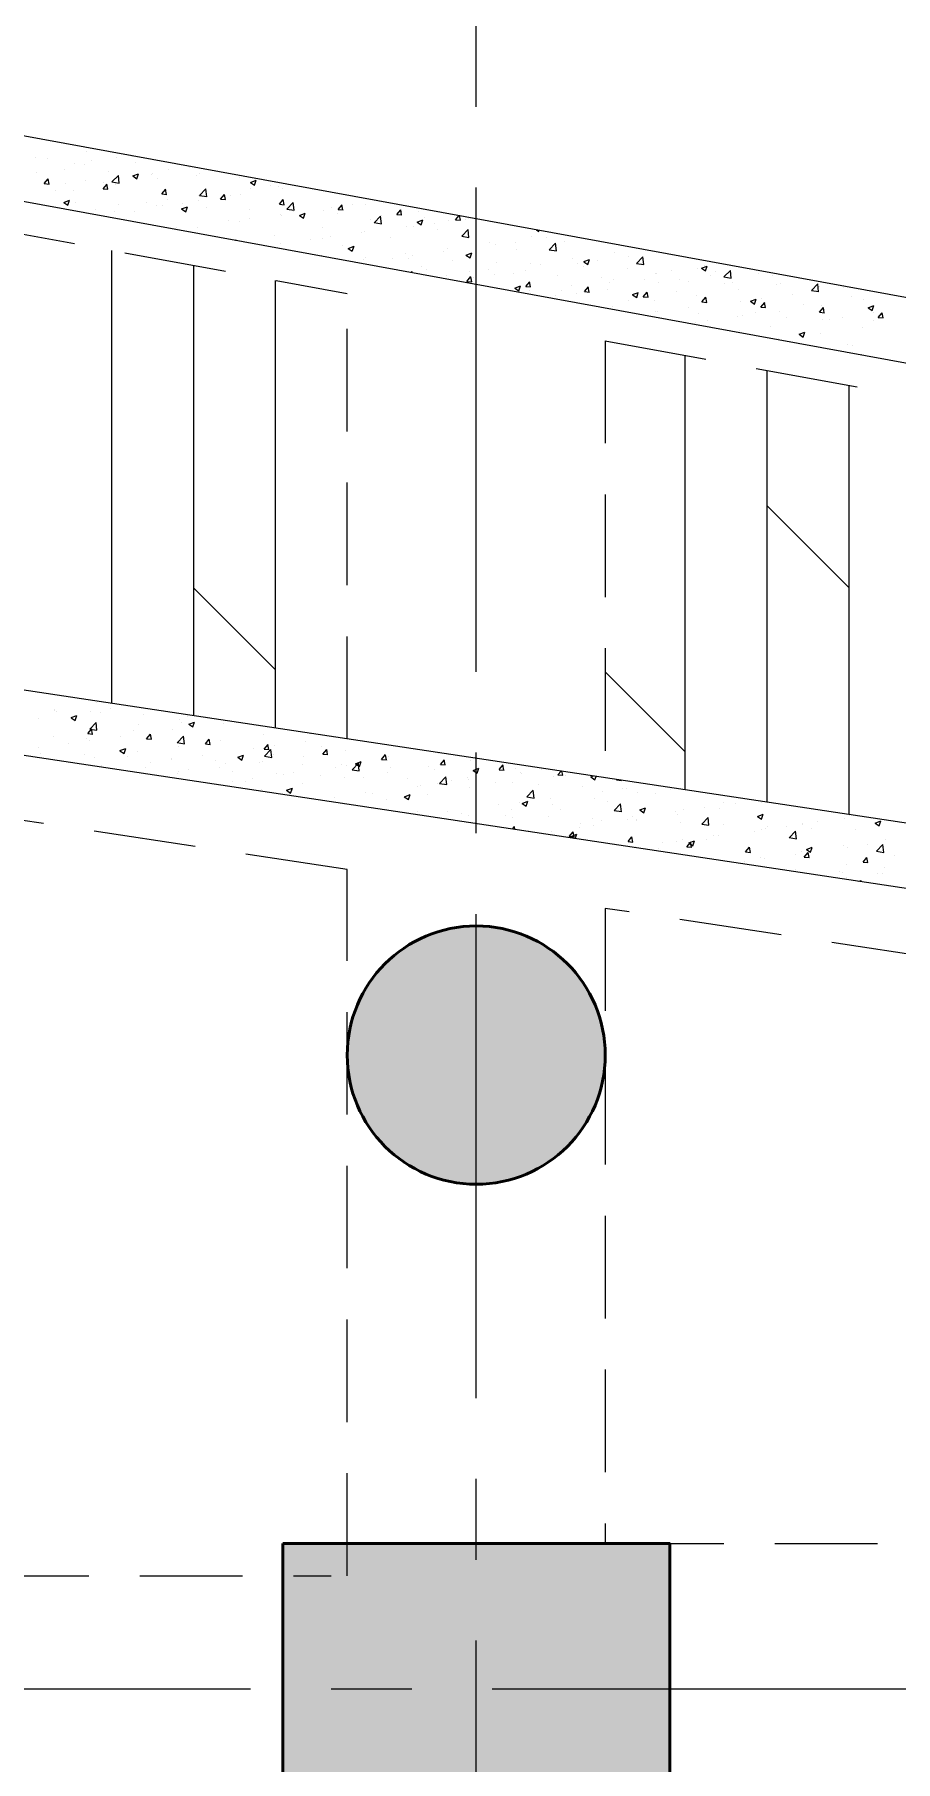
# Model space of a CAD drawing. Header units: millimetres. Extents: x 115500 to 206800, y -6300 to 53700.
# Drawn here: x 159780 to 162450, y 38275 to 43624 of the extents above; entities that cross this region are included whole.
import ezdxf

# ---------------------------------------------------------------- set-up
doc = ezdxf.new("R2010")
doc.units = ezdxf.units.MM
doc.linetypes.add('HIDDEN2', pattern=[4.7625, 3.175, -1.5875])
doc.linetypes.add('HT_Grid$0$CENTER2', pattern=[1.125, 0.75, -0.125, 0.125, -0.125])
doc.layers.get('0').update_dxf_attribs({"lineweight": 20})
doc.layers.get('Defpoints').update_dxf_attribs({"color": 151, "lineweight": 9})
for name, color, linetype, lineweight in [('HT_5F_Col$0$NDC_S-COLUMN', 4, 'Continuous', 40), ('HT_5F_Col$0$NDC_S_HATCH COLUMN AND WALL', 251, 'Continuous', 13), ('HT_Dim Grid$0$NDC_S_DIM', 1, 'Continuous', 15), ('HT_Grid$0$NDC_S_AXIS', 5, 'HT_Grid$0$CENTER2', 13), ('NDC_S_BEAM', 3, 'HIDDEN2', 20), ('NDC_S_HATCH MATERIAL', 8, 'Continuous', 13), ('NDC_S_SLAB', 2, 'Continuous', 20), ('PD_5F_Col$0$NDC_S-COLUMN', 4, 'Continuous', 40), ('PD_5F_Col$0$NDC_S_HATCH COLUMN AND WALL', 251, 'Continuous', 13)]:
    doc.layers.add(name, color=color, linetype=linetype, lineweight=lineweight)
doc.styles.add('HT_Dim Grid$0$NDC_DIM', font='', dxfattribs={"width": 0.75})
doc.styles.get('HT_Dim Grid$0$NDC_DIM').set_extended_font_data('Dotum')
doc.dimstyles.new('HT_Dim Grid$0$NDC_dim_150', dxfattribs={"dimscale": 150, "dimtxt": 2.5, "dimasz": 1.5, "dimexe": 1.5, "dimexo": 2.5, "dimgap": 1, "dimtad": 1, "dimdec": 0, "dimzin": 0, "dimdsep": 46, "dimtxsty": 'HT_Dim Grid$0$NDC_DIM', "dimblk": 'HT_Dim Grid$0$DIMMARK', "dimcen": 0.09, "dimdle": 1.2, "dimclrd": 1, "dimclre": 1, "dimclrt": 3, "dimadec": 0, "dimazin": 0, "dimtfac": 1, "dimtdec": 0, "dimtix": 1, "dimtofl": 0, "dimtmove": 0, "dimatfit": 3, "dimfxl": 8, "dimfxlon": 1, "dimtolj": 1, "dimtzin": 0, "dimarcsym": 0})

# ---------------------------------------------------------------- blocks, each defined once
blk = doc.blocks.new('HT_Dim Grid$0$DIMMARK')
at = {"layer": 'HT_Dim Grid$0$NDC_S_DIM', "color": 1}
blk.add_line((-1.5, 0), (1, 0), dxfattribs=at)
at = {"layer": 'HT_Dim Grid$0$NDC_S_DIM', "color": 2, "const_width": 0.1}
blk.add_lwpolyline([(-0.424, -0.424), (0.424, 0.424)], dxfattribs=at)
blk = doc.blocks.new('*D52')
at = {"layer": 'Defpoints', "color": 0, "ltscale": 200, "transparency": 16777216}
for p in [(191600, 51300), (130700, 38500), (191600, 38500)]:
    blk.add_point(p, dxfattribs=at)
at = {"layer": 'HT_Dim Grid$0$NDC_S_DIM', "color": 1, "lineweight": -2, "ltscale": 200, "transparency": 16777216}
for p, q in [((130700, 50100), (130700, 51525)), ((191600, 50100), (191600, 51525)), ((130925, 51300), (191375, 51300))]:
    blk.add_line(p, q, dxfattribs=at)
at = {"layer": 'HT_Dim Grid$0$NDC_S_DIM', "color": 1, "lineweight": -2, "ltscale": 200, "transparency": 16777216, "xscale": 225, "yscale": 225, "zscale": 225, "rotation": 180}
blk.add_blockref('HT_Dim Grid$0$DIMMARK', (130700, 51300), dxfattribs=at)
at = {"layer": 'HT_Dim Grid$0$NDC_S_DIM', "color": 1, "lineweight": -2, "ltscale": 200, "transparency": 16777216, "xscale": 225, "yscale": 225, "zscale": 225}
blk.add_blockref('HT_Dim Grid$0$DIMMARK', (191600, 51300), dxfattribs=at)
at = {"layer": 'HT_Dim Grid$0$NDC_S_DIM', "color": 3, "ltscale": 200, "transparency": 16777216, "insert": (161150, 51637.8), "char_height": 375, "attachment_point": 5, "style": 'HT_Dim Grid$0$NDC_DIM'}
blk.add_mtext('\\A1;60900', dxfattribs=at)
blk = doc.blocks.new('*D55')
at = {"layer": 'Defpoints', "color": 0, "ltscale": 200, "transparency": 16777216}
for p in [(161150, 50100), (150750, 38500), (161150, 38500)]:
    blk.add_point(p, dxfattribs=at)
at = {"layer": 'HT_Dim Grid$0$NDC_S_DIM', "color": 1, "lineweight": -2, "ltscale": 200, "transparency": 16777216}
for p, q in [((150750, 48900), (150750, 50325)), ((161150, 48900), (161150, 50325)), ((150975, 50100), (160925, 50100))]:
    blk.add_line(p, q, dxfattribs=at)
at = {"layer": 'HT_Dim Grid$0$NDC_S_DIM', "color": 1, "lineweight": -2, "ltscale": 200, "transparency": 16777216, "xscale": 225, "yscale": 225, "zscale": 225, "rotation": 180}
blk.add_blockref('HT_Dim Grid$0$DIMMARK', (150750, 50100), dxfattribs=at)
at = {"layer": 'HT_Dim Grid$0$NDC_S_DIM', "color": 1, "lineweight": -2, "ltscale": 200, "transparency": 16777216, "xscale": 225, "yscale": 225, "zscale": 225}
blk.add_blockref('HT_Dim Grid$0$DIMMARK', (161150, 50100), dxfattribs=at)
at = {"layer": 'HT_Dim Grid$0$NDC_S_DIM', "color": 3, "ltscale": 200, "transparency": 16777216, "insert": (155950, 50437.8), "char_height": 375, "attachment_point": 5, "style": 'HT_Dim Grid$0$NDC_DIM'}
blk.add_mtext('\\A1;10400', dxfattribs=at)
blk = doc.blocks.new('*D56')
at = {"layer": 'Defpoints', "color": 0, "ltscale": 200, "transparency": 16777216}
for p in [(171550, 50100), (161150, 38500), (171550, 38500)]:
    blk.add_point(p, dxfattribs=at)
at = {"layer": 'HT_Dim Grid$0$NDC_S_DIM', "color": 1, "lineweight": -2, "ltscale": 200, "transparency": 16777216}
for p, q in [((161150, 48900), (161150, 50325)), ((171550, 48900), (171550, 50325)), ((161375, 50100), (171325, 50100))]:
    blk.add_line(p, q, dxfattribs=at)
at = {"layer": 'HT_Dim Grid$0$NDC_S_DIM', "color": 1, "lineweight": -2, "ltscale": 200, "transparency": 16777216, "xscale": 225, "yscale": 225, "zscale": 225, "rotation": 180}
blk.add_blockref('HT_Dim Grid$0$DIMMARK', (161150, 50100), dxfattribs=at)
at = {"layer": 'HT_Dim Grid$0$NDC_S_DIM', "color": 1, "lineweight": -2, "ltscale": 200, "transparency": 16777216, "xscale": 225, "yscale": 225, "zscale": 225}
blk.add_blockref('HT_Dim Grid$0$DIMMARK', (171550, 50100), dxfattribs=at)
at = {"layer": 'HT_Dim Grid$0$NDC_S_DIM', "color": 3, "ltscale": 200, "transparency": 16777216, "insert": (166350, 50437.8), "char_height": 375, "attachment_point": 5, "style": 'HT_Dim Grid$0$NDC_DIM'}
blk.add_mtext('\\A1;10400', dxfattribs=at)
blk = doc.blocks.new('PD_5F_Col$0$cottron')
at = {"layer": 'PD_5F_Col$0$NDC_S_HATCH COLUMN AND WALL'}
h = blk.add_hatch(color=256, dxfattribs=at)
h.dxf.hatch_style = 1
h.paths.add_polyline_path([(-0.5, 0, 1), (0.5, 0, 1)])
at = {"layer": 'PD_5F_Col$0$NDC_S-COLUMN', "ltscale": 0.005}
blk.add_circle((0, 0), 0.5, dxfattribs=at)
blk = doc.blocks.new('HT_5F_Col$0$cot')
at = {"layer": 'HT_5F_Col$0$NDC_S_HATCH COLUMN AND WALL', "ltscale": 0.005}
h = blk.add_hatch(color=256, dxfattribs=at)
h.dxf.hatch_style = 1
h.paths.add_polyline_path([(-0.5, 0.5), (0.5, 0.5), (0.5, -0.5), (-0.5, -0.5)])
at = {"layer": 'HT_5F_Col$0$NDC_S-COLUMN', "ltscale": 0.005}
blk.add_lwpolyline([(-0.5, 0.5), (0.5, 0.5), (0.5, -0.5), (-0.5, -0.5)], close=True, dxfattribs=at)

msp = doc.modelspace()

# ---------------------------------------------------------------- linework, layer by layer
at = {"layer": 'HT_Grid$0$NDC_S_AXIS', "ltscale": 2000}
for p, q in [((161150, -1100), (161150, 48500)), ((120700, 38500), (201600, 38500))]:
    msp.add_line(p, q, dxfattribs=at)
at = {"layer": 'NDC_S_BEAM', "ltscale": 100}
for p, q in [((157250, 43462.7), (160750, 42822.1)), ((160750, 41442.5), (160750, 42822.1)), ((161550, 42675.6), (161550, 41322)), ((161550, 42675.6), (164450, 42144.8)), ((160750, 41038), (157250, 41565.2)), ((160750, 38850), (160750, 41038)), ((161550, 40917.5), (161550, 38950)), ((164450, 40480.7), (161550, 40917.5)), ((161600, 38950), (164450, 38950)), ((157250, 38850), (160700, 38850))]:
    msp.add_line(p, q, dxfattribs=at)
at = {"layer": 'NDC_S_HATCH MATERIAL', "linetype": 'Continuous', "ltscale": 100}
for p, q in [((159782.1, 43241.9), (159782.1, 43241.9)), ((159821.1, 43239.6), (159821.1, 43239.6)), ((159904, 43225.7), (159904, 43225.7)), ((159942.5, 43263), (159942.5, 43263)), ((159956.7, 43233.9), (159956.7, 43233.9)), ((160036, 43244.8), (160036, 43244.8)), ((160082.3, 43246.3), (160082.3, 43246.3)), ((160092.2, 43228.1), (160092.2, 43228.1)), ((160227.8, 43222.4), (160227.8, 43222.4)), ((159786, 43195.4), (159786, 43195.4)), ((159810.8, 43162.3), (159823.1, 43176.9)), ((159825.7, 43160.9), (159822.7, 43176.8)), ((159874.6, 43205.5), (159874.6, 43205.5)), ((159934.2, 43220.9), (159934.2, 43220.9)), ((159939.3, 43171.2), (159939.3, 43171.2)), ((160010.2, 43199.8), (160010.2, 43199.8)), ((160020.7, 43167.5), (160040.5, 43188.1)), ((160035.5, 43183.9), (160035.5, 43183.9)), ((160043.2, 43164), (160040.4, 43188.1)), ((160085, 43186.2), (160097.7, 43177.7)), ((160085.1, 43186.3), (160102.9, 43193.1)), ((160097.7, 43177.7), (160102.8, 43193)), ((160143.2, 43190.5), (160143.2, 43190.5)), ((160145.8, 43194), (160145.8, 43194)), ((160163.3, 43178.1), (160163.3, 43178.1)), ((160195.9, 43205), (160195.9, 43205)), ((160259.5, 43213.4), (160259.5, 43213.4)), ((160281.4, 43188.3), (160281.4, 43188.3)), ((160291.6, 43194.4), (160291.6, 43194.4)), ((160417, 43182.6), (160417, 43182.6)), ((160450.1, 43166), (160467.9, 43172.8)), ((160462.7, 43157.3), (160467.8, 43172.7)), ((159810.8, 43162.3), (159826, 43161)), ((159846.9, 43139.7), (159846.9, 43139.7)), ((159875.7, 43162.9), (159875.7, 43162.9)), ((159900.9, 43141.2), (159900.9, 43141.2)), ((159993, 43146.4), (160005.3, 43161)), ((159993, 43146.4), (160008.2, 43145)), ((159995, 43165.1), (159995, 43165.1)), ((160007.9, 43145), (160004.9, 43160.9)), ((160020.6, 43167.6), (160043.2, 43164.1)), ((160032.9, 43160.2), (160032.9, 43160.2)), ((160175.2, 43130.4), (160187.5, 43145)), ((160175.2, 43130.4), (160190.4, 43129.1)), ((160190, 43129), (160187.1, 43144.9)), ((160288.8, 43125.9), (160288.8, 43125.9)), ((160291.7, 43125.6), (160314.3, 43122.1)), ((160291.8, 43125.5), (160311.6, 43146.1)), ((160314.3, 43122), (160311.5, 43146.1)), ((160357.4, 43114.5), (160369.6, 43129.1)), ((160372.2, 43113.1), (160369.3, 43129)), ((160388.3, 43127), (160388.3, 43127)), ((160420.4, 43128.8), (160420.4, 43128.8)), ((160449.3, 43147), (160449.3, 43147)), ((160450.1, 43165.9), (160462.7, 43157.3)), ((160512.8, 43155.4), (160512.8, 43155.4)), ((160536.4, 43152.5), (160536.4, 43152.5)), ((160550.8, 43146.7), (160550.8, 43146.7)), ((159871.6, 43104.3), (159884.2, 43095.8)), ((159871.7, 43104.4), (159889.4, 43111.2)), ((159884.2, 43095.8), (159889.4, 43111.1)), ((159906.1, 43104.8), (159906.1, 43104.8)), ((159968.6, 43083.7), (159968.6, 43083.7)), ((160029.8, 43075.7), (160029.8, 43075.7)), ((160041.7, 43099), (160041.7, 43099)), ((160092, 43076.2), (160092, 43076.2)), ((160129.1, 43104.8), (160129.1, 43104.8)), ((160160.2, 43093.5), (160160.2, 43093.5)), ((160177.3, 43093.3), (160177.3, 43093.3)), ((160192.6, 43113.2), (160192.6, 43113.2)), ((160236.6, 43083.9), (160249.3, 43075.4)), ((160236.7, 43084), (160254.5, 43090.9)), ((160240.2, 43101.6), (160240.2, 43101.6)), ((160249.3, 43075.4), (160254.4, 43090.8)), ((160288.5, 43109.8), (160288.5, 43109.8)), ((160312.9, 43087.6), (160312.9, 43087.6)), ((160357.4, 43114.5), (160372.6, 43113.1)), ((160448.5, 43081.8), (160448.5, 43081.8)), ((160539.6, 43098.5), (160551.8, 43113.1)), ((160539.6, 43098.5), (160554.8, 43097.2)), ((160542.2, 43067.8), (160542.2, 43067.8)), ((160547.7, 43062.2), (160547.7, 43062.2)), ((160554.4, 43097.1), (160551.5, 43113.1)), ((160562.8, 43083.6), (160585.4, 43080)), ((160562.9, 43083.4), (160582.6, 43104.1)), ((160585.4, 43079.9), (160582.6, 43104)), ((160584.1, 43076.1), (160584.1, 43076.1)), ((160601.7, 43063.7), (160619.5, 43070.5)), ((160601.7, 43063.6), (160614.3, 43055.1)), ((160614.3, 43055.1), (160619.5, 43070.4)), ((160676, 43078.4), (160676, 43078.4)), ((160702.6, 43089), (160702.6, 43089)), ((160719.7, 43070.4), (160719.7, 43070.4)), ((160721.8, 43082.6), (160734, 43097.2)), ((160721.8, 43082.6), (160737, 43081.3)), ((160736.6, 43081.2), (160733.7, 43097.1)), ((160766.2, 43097.3), (160766.2, 43097.3)), ((160808, 43097.5), (160808, 43097.5)), ((160833.9, 43041.4), (160853.7, 43062)), ((160856.5, 43037.9), (160853.6, 43062)), ((160855.3, 43064.7), (160855.3, 43064.7)), ((160904, 43066.7), (160916.2, 43081.3)), ((160904, 43066.7), (160919.1, 43065.3)), ((160918.8, 43065.3), (160915.8, 43081.2)), ((160970.3, 43077.2), (160970.3, 43077.2)), ((161086.1, 43050.7), (161096.9, 43063.5)), ((161101, 43049.3), (161098.4, 43063.3)), ((160222, 43025.7), (160222, 43025.7)), ((160285.4, 43025.2), (160285.4, 43025.2)), ((160382.4, 43046.8), (160382.4, 43046.8)), ((160417.3, 43044.3), (160417.3, 43044.3)), ((160446, 43055.2), (160446, 43055.2)), ((160674.1, 43026.3), (160674.1, 43026.3)), ((160795.6, 43009.8), (160795.6, 43009.8)), ((160804.9, 43012.9), (160804.9, 43012.9)), ((160822.2, 43051.8), (160822.2, 43051.8)), ((160833.9, 43041.5), (160856.5, 43038)), ((160935.3, 43030.8), (160935.3, 43030.8)), ((160956, 43030.9), (160956, 43030.9)), ((160966.7, 43043.3), (160984.5, 43050.2)), ((160966.7, 43043.2), (160979.3, 43034.7)), ((160979.3, 43034.7), (160984.5, 43050.1)), ((160990.8, 43058.9), (160990.8, 43058.9)), ((161019.6, 43039.3), (161019.6, 43039.3)), ((161031.2, 43021.4), (161031.2, 43021.4)), ((161063.6, 43047.1), (161063.6, 43047.1)), ((161086.1, 43050.7), (161101.3, 43049.4)), ((161105, 42999.3), (161124.8, 43020)), ((161115.8, 43052), (161115.8, 43052)), ((161127.5, 42995.8), (161124.7, 43020)), ((161126.4, 43053.2), (161126.4, 43053.2)), ((161179.3, 43046.9), (161179.3, 43046.9)), ((161336.5, 43019.7), (161344.4, 43014.4)), ((161344.4, 43014.4), (161345.6, 43018)), ((160020, 41552.5), (160020, 42955.7)), ((160402.7, 42987.3), (160406.1, 42988.6)), ((160405.5, 42986.8), (160406, 42988.5)), ((160525.9, 43000.9), (160525.9, 43000.9)), ((160544.6, 42977.6), (160544.6, 42977.6)), ((160635.8, 42988.8), (160635.8, 42988.8)), ((160672.9, 42993.9), (160672.9, 42993.9)), ((160699.4, 42997.2), (160699.4, 42997.2)), ((160734.9, 42970.6), (160734.9, 42970.6)), ((160753.3, 42961.4), (160771.1, 42968.3)), ((160753.3, 42961.3), (160765.9, 42952.8)), ((160765.9, 42952.8), (160771.1, 42968.2)), ((160883.1, 42996), (160883.1, 42996)), ((161060.5, 42962.5), (161060.5, 42962.5)), ((161105, 42999.5), (161127.6, 42996)), ((161192.4, 42981.6), (161192.4, 42981.6)), ((161209.4, 42972.9), (161209.4, 42972.9)), ((161273, 42981.3), (161273, 42981.3)), ((161276.3, 42958), (161276.3, 42958)), ((161322.8, 42999.4), (161322.8, 42999.4)), ((161369.2, 42994), (161369.2, 42994)), ((161376, 42957.4), (161398.6, 42953.9)), ((161376.1, 42957.3), (161395.9, 42977.9)), ((161398.6, 42953.8), (161395.8, 42977.9)), ((161424.4, 42983.4), (161424.4, 42983.4)), ((160274, 41514.2), (160274, 42909.2)), ((160670.2, 42940.6), (160670.2, 42940.6)), ((160801.8, 42928.4), (160801.8, 42928.4)), ((160805.8, 42934.9), (160805.8, 42934.9)), ((160889.2, 42930.8), (160889.2, 42930.8)), ((160932.2, 42946.2), (160932.2, 42946.2)), ((160941.4, 42929.1), (160941.4, 42929.1)), ((160952.8, 42939.1), (160952.8, 42939.1)), ((160980.1, 42907.1), (160980.1, 42907.1)), ((161049, 42951.8), (161049, 42951.8)), ((161077, 42923.4), (161077, 42923.4)), ((161118.3, 42941), (161131, 42932.5)), ((161118.4, 42941.1), (161136.1, 42947.9)), ((161128.2, 42932.5), (161128.2, 42932.5)), ((161130.9, 42932.5), (161136.1, 42947.8)), ((161212.6, 42917.7), (161212.6, 42917.7)), ((161319.7, 42914.9), (161319.7, 42914.9)), ((161348.2, 42912), (161348.2, 42912)), ((161448, 42931.1), (161448, 42931.1)), ((161462.8, 42914.9), (161462.8, 42914.9)), ((161483.3, 42920.6), (161496, 42912.1)), ((161483.4, 42920.7), (161501.2, 42927.6)), ((161483.7, 42906.2), (161483.7, 42906.2)), ((161496, 42912.1), (161501.1, 42927.5)), ((161526.4, 42923.3), (161526.4, 42923.3)), ((161580, 42950.2), (161580, 42950.2)), ((161622.6, 42935.9), (161622.6, 42935.9)), ((161647.1, 42915.4), (161669.7, 42911.9)), ((161647.2, 42915.3), (161667, 42935.9)), ((161669.7, 42911.8), (161666.9, 42935.9)), ((161848.4, 42900.4), (161866.2, 42907.2)), ((161858.3, 42908.1), (161858.3, 42908.1)), ((161861, 42891.8), (161866.2, 42907.1)), ((160528, 41476), (160528, 42862.7)), ((160949, 42887.3), (160951.4, 42890.2)), ((160951.7, 42886.8), (160951.1, 42890.1)), ((160994.9, 42895), (160994.9, 42895)), ((161057.4, 42878), (161057.4, 42878)), ((161121.4, 42859.7), (161133.6, 42874.3)), ((161121.4, 42859.7), (161136.6, 42858.3)), ((161130.5, 42889.3), (161130.5, 42889.3)), ((161136.2, 42858.3), (161133.3, 42874.2)), ((161142.6, 42872.7), (161142.6, 42872.7)), ((161189.3, 42897), (161189.3, 42897)), ((161206.2, 42881.1), (161206.2, 42881.1)), ((161266.1, 42883.6), (161266.1, 42883.6)), ((161302.4, 42893.8), (161302.4, 42893.8)), ((161303.6, 42843.7), (161315.8, 42858.3)), ((161318.4, 42842.3), (161315.5, 42858.2)), ((161401.7, 42877.8), (161401.7, 42877.8)), ((161537.3, 42872.1), (161537.3, 42872.1)), ((161562.1, 42857.3), (161562.1, 42857.3)), ((161576.9, 42865.6), (161576.9, 42865.6)), ((161619.3, 42900.5), (161619.3, 42900.5)), ((161672.9, 42866.4), (161672.9, 42866.4)), ((161707.3, 42883.5), (161707.3, 42883.5)), ((161710.2, 42882.7), (161710.2, 42882.7)), ((161716.2, 42856.9), (161716.2, 42856.9)), ((161754.9, 42894.8), (161754.9, 42894.8)), ((161779.7, 42865.2), (161779.7, 42865.2)), ((161808.5, 42860.6), (161808.5, 42860.6)), ((161835.6, 42899.8), (161835.6, 42899.8)), ((161848.4, 42900.3), (161861, 42891.8)), ((161875.9, 42877.9), (161875.9, 42877.9)), ((161890.5, 42889), (161890.5, 42889)), ((161918.2, 42873.3), (161940.8, 42869.8)), ((161918.3, 42873.2), (161938, 42893.8)), ((161919.2, 42852.4), (161919.2, 42852.4)), ((161940.8, 42869.7), (161938, 42893.8)), ((161944.1, 42854.9), (161944.1, 42854.9)), ((162026.1, 42883.3), (162026.1, 42883.3)), ((162067.3, 42877.8), (162067.3, 42877.8)), ((162079.7, 42849.2), (162079.7, 42849.2)), ((162094.8, 42852.1), (162094.8, 42852.1)), ((162189.3, 42831.2), (162209.1, 42851.8)), ((162211.8, 42827.7), (162209, 42851.8)), ((161269.9, 42838.7), (161282.6, 42830.2)), ((161270, 42838.8), (161287.8, 42845.6)), ((161282.6, 42830.2), (161287.7, 42845.5)), ((161303.6, 42843.7), (161318.8, 42842.4)), ((161316.7, 42830.3), (161316.7, 42830.3)), ((161396, 42814.7), (161396, 42814.7)), ((161414, 42831.8), (161414, 42831.8)), ((161444.9, 42846.6), (161444.9, 42846.6)), ((161459.5, 42823.1), (161459.5, 42823.1)), ((161485.8, 42827.8), (161498, 42842.4)), ((161485.8, 42827.8), (161500.9, 42826.5)), ((161500.6, 42826.4), (161497.6, 42842.3)), ((161555.7, 42835.7), (161555.7, 42835.7)), ((161622.9, 42801.5), (161622.9, 42801.5)), ((161635, 42818.5), (161652.8, 42825.3)), ((161635, 42818.4), (161647.6, 42809.9)), ((161647.6, 42809.9), (161652.7, 42825.2)), ((161667.9, 42811.8), (161680.2, 42826.4)), ((161667.9, 42811.8), (161683.1, 42810.5)), ((161682.8, 42810.4), (161679.8, 42826.4)), ((161704.2, 42799), (161704.2, 42799)), ((161771.1, 42826.9), (161771.1, 42826.9)), ((161832.5, 42815.2), (161832.5, 42815.2)), ((161850.1, 42795.9), (161862.4, 42810.5)), ((161850.1, 42795.9), (161865.3, 42794.6)), ((161864.9, 42794.5), (161862, 42810.4)), ((161964.4, 42834.3), (161964.4, 42834.3)), ((161969.5, 42798.8), (161969.5, 42798.8)), ((162000, 42798.1), (162017.8, 42805)), ((162000, 42798), (162012.6, 42789.5)), ((162012.6, 42789.5), (162017.8, 42804.9)), ((162032.3, 42780), (162044.6, 42794.6)), ((162033.1, 42807.2), (162033.1, 42807.2)), ((162047.1, 42778.6), (162044.2, 42794.5)), ((162129.3, 42819.9), (162129.3, 42819.9)), ((162189.3, 42831.3), (162211.9, 42827.8)), ((162215.3, 42843.5), (162215.3, 42843.5)), ((162289.7, 42841), (162289.7, 42841)), ((162312.5, 42814.3), (162312.5, 42814.3)), ((162352, 42802.9), (162352, 42802.9)), ((161573.8, 42781.1), (161573.8, 42781.1)), ((161704.4, 42765.7), (161704.4, 42765.7)), ((161712.9, 42765.1), (161712.9, 42765.1)), ((161809.1, 42777.7), (161809.1, 42777.7)), ((161840, 42759.9), (161840, 42759.9)), ((161961.3, 42749.7), (161961.3, 42749.7)), ((161975.6, 42754.2), (161975.6, 42754.2)), ((162016.2, 42763.5), (162016.2, 42763.5)), ((162032.3, 42780), (162047.5, 42778.6)), ((162091.7, 42767.6), (162091.7, 42767.6)), ((162111.2, 42748.5), (162111.2, 42748.5)), ((162164.3, 42788.9), (162164.3, 42788.9)), ((162214.5, 42764), (162226.7, 42778.6)), ((162214.5, 42764), (162229.7, 42762.7)), ((162220, 42783.9), (162220, 42783.9)), ((162222.9, 42740.8), (162222.9, 42740.8)), ((162229.3, 42762.6), (162226.4, 42778.6)), ((162246.8, 42742.7), (162246.8, 42742.7)), ((162286.5, 42749.2), (162286.5, 42749.2)), ((162365, 42777.7), (162377.7, 42769.2)), ((162365.1, 42777.8), (162382.9, 42784.6)), ((162377.7, 42769.2), (162382.8, 42784.5)), ((162382.7, 42761.8), (162382.7, 42761.8)), ((162396.7, 42748.1), (162408.9, 42762.7)), ((162396.7, 42748.1), (162411.9, 42746.8)), ((162411.5, 42746.7), (162408.6, 42762.6)), ((161829.4, 42730.7), (161829.4, 42730.7)), ((161868.1, 42738), (161868.1, 42738)), ((161966.3, 42707), (161966.3, 42707)), ((162062.5, 42719.7), (162062.5, 42719.7)), ((162151.6, 42695.8), (162164.2, 42687.2)), ((162151.7, 42695.9), (162169.4, 42702.7)), ((162164.2, 42687.2), (162169.4, 42702.6)), ((162217, 42699.3), (162217, 42699.3)), ((162348.9, 42718.3), (162348.9, 42718.3)), ((162382.3, 42737), (162382.3, 42737)), ((162088.7, 42683), (162088.7, 42683)), ((162302, 42662.8), (162302, 42662.8)), ((162315.9, 42661.7), (162315.9, 42661.7)), ((162345.8, 42633.8), (162345.8, 42633.8)), ((161798, 41284.7), (161798, 42630.2)), ((162052, 41246.4), (162052, 42583.7)), ((162306, 41208.2), (162306, 42537.2)), ((162305.9, 41909.9), (162051.9, 42163.9)), ((160527.9, 41655.9), (160273.9, 41909.9)), ((161797.9, 41401.9), (161550, 41649.9)), ((159782.3, 41587.2), (159782.3, 41587.2)), ((159842.3, 41534.6), (159842.3, 41534.6)), ((159843.2, 41531.5), (159843.2, 41531.5)), ((159848.5, 41528.4), (159848.5, 41528.4)), ((159893.9, 41508.3), (159911.7, 41515.1)), ((159906.5, 41499.6), (159911.6, 41515)), ((159953.7, 41528.2), (159953.7, 41528.2)), ((159974.2, 41553.7), (159974.2, 41553.7)), ((159984.1, 41522.7), (159984.1, 41522.7)), ((160017.3, 41536.6), (160017.3, 41536.6)), ((160119.7, 41517), (160119.7, 41517)), ((160255.3, 41511.2), (160255.3, 41511.2)), ((159793.3, 41507.1), (159793.3, 41507.1)), ((159893.8, 41508.2), (159906.5, 41499.6)), ((159945.9, 41458.7), (159958.1, 41473.3)), ((159945.9, 41458.7), (159961, 41457.4)), ((159951.6, 41472.9), (159974.2, 41469.4)), ((159951.7, 41472.7), (159971.5, 41493.4)), ((159960.7, 41457.3), (159957.7, 41473.2)), ((159971.1, 41469.1), (159971.1, 41469.1)), ((159974.2, 41469.2), (159971.4, 41493.4)), ((160088.3, 41468), (160088.3, 41468)), ((160101.5, 41487), (160101.5, 41487)), ((160128, 41442.8), (160140.3, 41457.4)), ((160142.9, 41441.4), (160139.9, 41457.3)), ((160207.1, 41470.2), (160207.1, 41470.2)), ((160229.8, 41503.3), (160229.8, 41503.3)), ((160236.4, 41493.4), (160236.4, 41493.4)), ((160258.9, 41487.9), (160276.7, 41494.7)), ((160258.9, 41487.8), (160271.5, 41479.3)), ((160270.7, 41478.6), (160270.7, 41478.6)), ((160271.5, 41479.3), (160276.7, 41494.7)), ((160366.9, 41491.2), (160366.9, 41491.2)), ((160635.3, 41459.8), (160636.5, 41459)), ((160636.5, 41459), (160636.7, 41459.6)), ((159792, 41417.2), (159792, 41417.2)), ((159839.2, 41450.1), (159839.2, 41450.1)), ((159886.9, 41428.1), (159886.9, 41428.1)), ((159940.2, 41442.6), (159940.2, 41442.6)), ((159950.5, 41436.4), (159950.5, 41436.4)), ((160045.5, 41406), (160063.3, 41412.8)), ((160045.5, 41405.9), (160058.1, 41397.4)), ((160046.7, 41449.1), (160046.7, 41449.1)), ((160058.1, 41397.4), (160063.2, 41412.7)), ((160128, 41442.8), (160143.2, 41441.4)), ((160222.7, 41430.8), (160245.3, 41427.3)), ((160222.8, 41430.7), (160242.5, 41451.3)), ((160226.7, 41418.7), (160226.7, 41418.7)), ((160245.3, 41427.2), (160242.5, 41451.3)), ((160310.2, 41426.8), (160322.5, 41441.4)), ((160310.2, 41426.8), (160325.4, 41425.5)), ((160325.1, 41425.4), (160322.1, 41441.4)), ((160358.6, 41437.7), (160358.6, 41437.7)), ((160460.5, 41412.2), (160460.5, 41412.2)), ((160489.1, 41455.6), (160489.1, 41455.6)), ((160492.4, 41410.9), (160504.7, 41425.5)), ((160492.4, 41410.9), (160507.6, 41409.6)), ((160493.8, 41388.7), (160513.6, 41409.3)), ((160507.2, 41409.5), (160504.3, 41425.4)), ((160516.3, 41385.2), (160513.5, 41409.3)), ((160524.1, 41420.6), (160524.1, 41420.6)), ((160620.3, 41433.2), (160620.3, 41433.2)), ((160670.3, 41418.2), (160670.3, 41418.2)), ((160674.6, 41395), (160686.8, 41409.6)), ((160689.4, 41393.6), (160686.5, 41409.5)), ((160746.2, 41406.4), (160746.2, 41406.4)), ((159799, 41398.6), (159799, 41398.6)), ((159934.6, 41392.9), (159934.6, 41392.9)), ((159968, 41384.5), (159968, 41384.5)), ((159988.2, 41358.8), (159988.2, 41358.8)), ((160070.2, 41387.2), (160070.2, 41387.2)), ((160098.4, 41402.4), (160098.4, 41402.4)), ((160123.8, 41353.1), (160123.8, 41353.1)), ((160140.3, 41370), (160140.3, 41370)), ((160203.9, 41378.4), (160203.9, 41378.4)), ((160205.8, 41381.4), (160205.8, 41381.4)), ((160300.1, 41391.1), (160300.1, 41391.1)), ((160341.4, 41375.7), (160341.4, 41375.7)), ((160355.6, 41353.2), (160355.6, 41353.2)), ((160374.1, 41367.3), (160374.1, 41367.3)), ((160410.5, 41385.7), (160428.3, 41392.5)), ((160410.5, 41385.6), (160423.1, 41377)), ((160423.1, 41377), (160428.3, 41392.4)), ((160477, 41370), (160477, 41370)), ((160486, 41371.1), (160486, 41371.1)), ((160493.8, 41388.8), (160516.4, 41385.3)), ((160522.2, 41392.7), (160522.2, 41392.7)), ((160612.6, 41364.3), (160612.6, 41364.3)), ((160614.3, 41387.3), (160614.3, 41387.3)), ((160674.6, 41395), (160689.8, 41393.6)), ((160713.9, 41354.2), (160713.9, 41354.2)), ((160731.2, 41362.4), (160731.2, 41362.4)), ((160748.2, 41358.5), (160748.2, 41358.5)), ((160764.9, 41346.6), (160784.7, 41367.2)), ((160775.5, 41365.2), (160788.1, 41356.7)), ((160775.6, 41365.3), (160793.3, 41372.1)), ((160777.4, 41362.5), (160777.4, 41362.5)), ((160787.4, 41343.1), (160784.6, 41367.2)), ((160788.1, 41356.7), (160793.3, 41372)), ((160856.8, 41379), (160869, 41393.6)), ((160856.8, 41379), (160872, 41377.7)), ((160871.6, 41377.6), (160868.7, 41393.5)), ((160873.6, 41375.2), (160873.6, 41375.2)), ((160879.3, 41387.8), (160879.3, 41387.8)), ((160883.8, 41352.8), (160883.8, 41352.8)), ((161001.8, 41356), (161001.8, 41356)), ((161034.1, 41396.3), (161034.1, 41396.3)), ((161039, 41363.1), (161051.2, 41377.7)), ((161039, 41363.1), (161054.1, 41361.8)), ((161053.8, 41361.7), (161050.8, 41377.6)), ((161133.7, 41375), (161133.7, 41375)), ((161140.6, 41345), (161158.4, 41351.8)), ((161153.2, 41336.4), (161158.3, 41351.7)), ((161221.1, 41347.2), (161233.4, 41361.7)), ((161236, 41345.7), (161233, 41361.7)), ((161272.6, 41349.8), (161272.6, 41349.8)), ((160223.6, 41334.1), (160223.6, 41334.1)), ((160225.9, 41341.9), (160225.9, 41341.9)), ((160259.4, 41347.3), (160259.4, 41347.3)), ((160393.7, 41312), (160393.7, 41312)), ((160395, 41341.6), (160395, 41341.6)), ((160434.9, 41311.5), (160434.9, 41311.5)), ((160457.2, 41320.4), (160457.2, 41320.4)), ((160530.6, 41335.9), (160530.6, 41335.9)), ((160553.4, 41333), (160553.4, 41333)), ((160583, 41337), (160583, 41337)), ((160611.2, 41302.8), (160611.2, 41302.8)), ((160666.1, 41330.1), (160666.1, 41330.1)), ((160743.1, 41321.8), (160743.1, 41321.8)), ((160764.9, 41346.7), (160787.4, 41343.2)), ((160801.7, 41324.4), (160801.7, 41324.4)), ((160873.5, 41339.7), (160873.5, 41339.7)), ((160937.3, 41318.7), (160937.3, 41318.7)), ((160967.2, 41296.1), (160967.2, 41296.1)), ((160976.3, 41298.9), (160976.3, 41298.9)), ((161019.4, 41347.1), (161019.4, 41347.1)), ((161030.8, 41304.5), (161030.8, 41304.5)), ((161035.9, 41304.7), (161058.5, 41301.2)), ((161036, 41304.6), (161055.8, 41325.2)), ((161058.5, 41301.1), (161055.7, 41325.2)), ((161072.9, 41313), (161072.9, 41313)), ((161124.4, 41324.4), (161124.4, 41324.4)), ((161127, 41317.2), (161127, 41317.2)), ((161140.5, 41344.9), (161153.2, 41336.4)), ((161155, 41341.3), (161155, 41341.3)), ((161208.5, 41307.2), (161208.5, 41307.2)), ((161221.1, 41347.1), (161236.3, 41345.8)), ((161261.1, 41308.3), (161261.1, 41308.3)), ((161287.4, 41338.3), (161287.4, 41338.3)), ((161290.5, 41335.6), (161290.5, 41335.6)), ((161344.1, 41301.5), (161344.1, 41301.5)), ((161351, 41346.7), (161351, 41346.7)), ((161389.4, 41324.6), (161389.4, 41324.6)), ((161403.3, 41331.2), (161413, 41342.7)), ((161403.3, 41331.2), (161418.5, 41329.9)), ((161418.2, 41329.8), (161415.9, 41342.2)), ((161426.1, 41329.9), (161426.1, 41329.9)), ((161505.6, 41324.6), (161513.3, 41327.6)), ((161505.6, 41324.5), (161518.2, 41316)), ((161518.2, 41316), (161521.7, 41326.3)), ((161585.5, 41315.3), (161586.6, 41316.5)), ((161585.5, 41315.3), (161600.7, 41313.9)), ((161600.3, 41313.9), (161600.2, 41314.5)), ((160482.9, 41286.5), (160482.9, 41286.5)), ((160562.1, 41283.4), (160579.9, 41290.2)), ((160562.1, 41283.3), (160574.7, 41274.8)), ((160574.7, 41274.8), (160579.9, 41290.1)), ((160710.6, 41262.3), (160710.6, 41262.3)), ((160806.8, 41275), (160806.8, 41275)), ((160828.2, 41273.5), (160828.2, 41273.5)), ((160870.4, 41255.1), (160870.4, 41255.1)), ((160927.1, 41262.9), (160939.8, 41254.4)), ((160927.2, 41263), (160945, 41269.9)), ((160939.8, 41254.4), (160944.9, 41269.8)), ((160998.7, 41271.4), (160998.7, 41271.4)), ((161130.6, 41290.5), (161130.6, 41290.5)), ((161284.2, 41246.5), (161284.2, 41246.5)), ((161292.2, 41242.7), (161310, 41249.5)), ((161292.2, 41242.6), (161304.8, 41234.1)), ((161304.8, 41234.1), (161309.9, 41249.4)), ((161307, 41262.7), (161329.6, 41259.2)), ((161307.1, 41262.5), (161326.9, 41283.2)), ((161329.6, 41259), (161326.8, 41283.1)), ((161380.4, 41259.1), (161380.4, 41259.1)), ((161479.7, 41295.8), (161479.7, 41295.8)), ((161518.2, 41259.1), (161518.2, 41259.1)), ((161540.8, 41280.3), (161540.8, 41280.3)), ((161558.3, 41249.1), (161558.3, 41249.1)), ((161604.4, 41288.6), (161604.4, 41288.6)), ((161615.3, 41290), (161615.3, 41290)), ((161648.6, 41277), (161648.6, 41277)), ((161706.5, 41274.5), (161706.5, 41274.5)), ((161750.9, 41284.3), (161750.9, 41284.3)), ((161915.5, 41244.2), (161915.5, 41244.2)), ((161954, 41243.3), (161954, 41243.3)), ((162036.1, 41245.6), (162036.1, 41245.6)), ((160968.8, 41218), (160968.8, 41218)), ((161060.2, 41217), (161060.2, 41217)), ((161104.4, 41212.2), (161104.4, 41212.2)), ((161127.6, 41205.9), (161127.6, 41205.9)), ((161220.6, 41238.1), (161220.6, 41238.1)), ((161240, 41206.5), (161240, 41206.5)), ((161258, 41223.8), (161258, 41223.8)), ((161262.1, 41198.2), (161262.1, 41198.2)), ((161375.6, 41200.8), (161375.6, 41200.8)), ((161386.3, 41240), (161386.3, 41240)), ((161410.2, 41223.7), (161410.2, 41223.7)), ((161511.2, 41195), (161511.2, 41195)), ((161578.1, 41220.5), (161597.9, 41241.1)), ((161578.1, 41220.6), (161600.7, 41217.1)), ((161600.7, 41217), (161597.9, 41241.1)), ((161619.2, 41193.3), (161619.2, 41193.3)), ((161633.8, 41201.1), (161633.8, 41201.1)), ((161645.5, 41192.4), (161645.5, 41192.4)), ((161646.8, 41189.3), (161646.8, 41189.3)), ((161657.2, 41222.4), (161675, 41229.2)), ((161657.2, 41222.3), (161669.8, 41213.7)), ((161669.8, 41213.7), (161675, 41229.1)), ((161767.3, 41218.7), (161767.3, 41218.7)), ((161773.8, 41208.7), (161773.8, 41208.7)), ((161794.2, 41222.2), (161794.2, 41222.2)), ((161849.2, 41178.5), (161869, 41199.1)), ((161857.8, 41230.6), (161857.8, 41230.6)), ((161871.7, 41174.9), (161868.9, 41199.1)), ((161905.7, 41227.7), (161905.7, 41227.7)), ((162022.2, 41201.9), (162034.9, 41193.4)), ((162022.3, 41202), (162040, 41208.8)), ((162034.9, 41193.4), (162040, 41208.8)), ((162293.3, 41196.4), (162293.3, 41196.4)), ((162308.7, 41206.1), (162308.7, 41206.1)), ((161262.3, 41163.1), (161268.6, 41170.7)), ((161269.9, 41162), (161268.3, 41170.6)), ((161313.6, 41159), (161313.6, 41159)), ((161383.2, 41155.5), (161383.2, 41155.5)), ((161438.6, 41140.2), (161450.8, 41154.7)), ((161438.6, 41140.1), (161453.8, 41138.8)), ((161443.8, 41140.4), (161461.6, 41147.3)), ((161443.8, 41140.3), (161452.5, 41134.5)), ((161453.4, 41138.8), (161450.5, 41154.7)), ((161457.1, 41133.8), (161461.6, 41147.2)), ((161471.1, 41167.9), (161471.1, 41167.9)), ((161474, 41180.1), (161474, 41180.1)), ((161515.1, 41174.5), (161515.1, 41174.5)), ((161537.6, 41188.5), (161537.6, 41188.5)), ((161620.8, 41124.2), (161633, 41138.8)), ((161635.6, 41122.8), (161632.6, 41138.7)), ((161782.4, 41183.6), (161782.4, 41183.6)), ((161849.2, 41178.6), (161871.8, 41175.1)), ((161887.2, 41143.1), (161887.2, 41143.1)), ((161902.6, 41143.2), (161902.6, 41143.2)), ((161918, 41177.9), (161918, 41177.9)), ((162012.5, 41155.3), (162012.5, 41155.3)), ((162033.1, 41161), (162033.1, 41161)), ((162047.6, 41164.2), (162047.6, 41164.2)), ((162053.6, 41172.1), (162053.6, 41172.1)), ((162111.2, 41172.6), (162111.2, 41172.6)), ((162120.2, 41136.5), (162142.8, 41133)), ((162120.3, 41136.4), (162140.1, 41157)), ((162142.8, 41132.9), (162140, 41157)), ((162160.6, 41180.7), (162160.6, 41180.7)), ((162161.4, 41177.3), (162161.4, 41177.3)), ((162189.1, 41166.4), (162189.1, 41166.4)), ((162207.4, 41185.2), (162207.4, 41185.2)), ((162324.7, 41160.7), (162324.7, 41160.7)), ((162387.3, 41181.7), (162405.1, 41188.5)), ((162387.3, 41181.6), (162399.9, 41173.1)), ((162399.9, 41173.1), (162405, 41188.4)), ((161620.8, 41124.2), (161635.9, 41122.9)), ((161642.4, 41107.9), (161642.4, 41107.9)), ((161716.2, 41104.4), (161716.2, 41104.4)), ((161727.4, 41122.1), (161727.4, 41122.1)), ((161770.7, 41124.1), (161770.7, 41124.1)), ((161791, 41130.4), (161791, 41130.4)), ((161802.9, 41108.3), (161815.2, 41122.9)), ((161802.9, 41108.3), (161818.1, 41106.9)), ((161808.8, 41120.1), (161826.6, 41126.9)), ((161808.8, 41120), (161821.4, 41111.5)), ((161817.8, 41106.9), (161814.8, 41122.8)), ((161821.4, 41111.5), (161826.6, 41126.8)), ((161864.3, 41129.9), (161864.3, 41129.9)), ((161985.1, 41092.3), (161997.4, 41106.9)), ((161985.1, 41092.3), (162000.3, 41091)), ((162000, 41090.9), (161997, 41106.9)), ((162140.5, 41085.1), (162140.5, 41085.1)), ((162158.3, 41092.8), (162158.3, 41092.8)), ((162167.3, 41076.4), (162179.6, 41091)), ((162173.8, 41099.7), (162186.5, 41091.1)), ((162173.9, 41099.8), (162191.7, 41106.6)), ((162182.1, 41075), (162179.2, 41090.9)), ((162186.5, 41091.1), (162191.6, 41106.5)), ((162290.2, 41111.8), (162290.2, 41111.8)), ((162300.9, 41106.2), (162300.9, 41106.2)), ((162364.5, 41114.6), (162364.5, 41114.6)), ((162391.3, 41094.5), (162413.9, 41091)), ((162391.4, 41094.4), (162411.2, 41115)), ((162413.9, 41090.9), (162411.1, 41115)), ((162420.6, 41129.7), (162420.6, 41129.7)), ((161980.7, 41064), (161980.7, 41064)), ((162030, 41076.5), (162030, 41076.5)), ((162044.3, 41072.4), (162044.3, 41072.4)), ((162139.7, 41036.6), (162139.7, 41036.6)), ((162167.3, 41076.4), (162182.5, 41075.1)), ((162275.3, 41030.9), (162275.3, 41030.9)), ((162298.2, 41054.6), (162298.2, 41054.6)), ((162349.5, 41060.5), (162361.7, 41075.1)), ((162349.5, 41060.5), (162364.7, 41059.1)), ((162364.3, 41059.1), (162361.4, 41075)), ((162417.5, 41045.1), (162417.5, 41045.1)), ((162446.4, 41080), (162446.4, 41080)), ((162287.1, 41027.2), (162287.1, 41027.2)), ((162297.7, 41014.4), (162297.7, 41014.4)), ((162335.7, 41001.4), (162343.3, 41004.3)), ((162342, 41000.5), (162343.2, 41004.2)), ((162359.1, 40998.8), (162359.1, 40998.8)), ((162393.9, 41027), (162393.9, 41027)), ((162410.9, 41025.2), (162410.9, 41025.2))]:
    msp.add_line(p, q, dxfattribs=at)
at = {"layer": 'NDC_S_SLAB', "ltscale": 10}
for p, q in [((148331.8, 45400), (182587.5, 39130)), ((148313.7, 45200), (179728.3, 39450)), ((173978.7, 39450), (147090.1, 43500)), ((173963.8, 39250), (147075.1, 43300))]:
    msp.add_line(p, q, dxfattribs=at)

# ---------------------------------------------------------------- block references
at = {"xscale": 800, "yscale": 800, "zscale": 800}
msp.add_blockref('PD_5F_Col$0$cottron', (161150, 40463), dxfattribs=at)
at = {"xscale": 1200, "yscale": 1400}
msp.add_blockref('HT_5F_Col$0$cot', (161150, 38250), dxfattribs=at)

# ---------------------------------------------------------------- dimensions: what is measured, and where the dimension line sits
at = {"layer": 'HT_Dim Grid$0$NDC_S_DIM', "ltscale": 200}
for base, p1, p2, picture, middle in [((191600, 51300), (130700, 38500), (191600, 38500), '*D52', (161150, 51637.8)), ((161150, 50100), (150750, 38500), (161150, 38500), '*D55', (155950, 50437.8)), ((171550, 50100), (161150, 38500), (171550, 38500), '*D56', (166350, 50437.8))]:
    dim = msp.add_linear_dim(base=base, p1=p1, p2=p2, dimstyle='HT_Dim Grid$0$NDC_dim_150', override={"dimtmove": 1}, dxfattribs=at)
    dim.commit()
    dim.dimension.update_dxf_attribs({"geometry": picture, "text_midpoint": middle})

doc.saveas('drawing.dxf')
